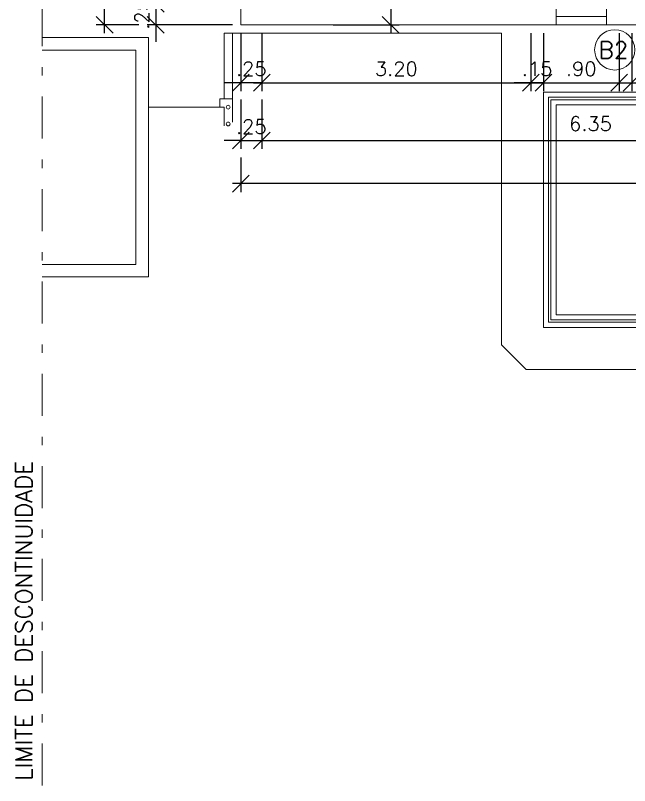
# Model space of a CAD drawing. Header units: millimetres. Extents: x 521 to 1055, y 261 to 520.
# Drawn here: x 597.63 to 604.94, y 277.91 to 287.08 of the extents above; entities that cross this region are included whole.
import ezdxf

# ---------------------------------------------------------------- set-up
doc = ezdxf.new("R2010")
doc.units = ezdxf.units.MM
doc.linetypes.add('CONTINU', pattern=[0])
doc.linetypes.add('DASHDOTX2', pattern=[2, 1, -0.5, 0, -0.5])
doc.layers.add('0.1', color=8, linetype='Continuous', lineweight=13)
doc.styles.add('ROMANS', font='romans')
doc.styles.get("Standard").update_dxf_attribs({"font": 'romans.shx'})
doc.dimstyles.new('Fares Eng - 50', dxfattribs={"dimscale": 2, "dimtxt": 0.085, "dimasz": 0.1, "dimexe": 0.05, "dimexo": 0.05, "dimgap": 0.04, "dimtad": 1, "dimzin": 4, "dimdsep": 46, "dimtxsty": 'ROMANS', "dimblk1": 'OBLIQUE', "dimblk2": 'OBLIQUE', "dimsah": 1, "dimcen": 0.05, "dimdle": 0.05, "dimclrd": 8, "dimclre": 8, "dimclrt": 8, "dimaunit": 1, "dimadec": 0, "dimazin": 0, "dimtfac": 1, "dimtix": 1, "dimtmove": 2, "dimatfit": 0, "dimldrblk": 'OPEN90', "dimfxl": 1, "dimtolj": 1, "dimtzin": 0, "dimarcsym": 0})

# ---------------------------------------------------------------- blocks, each defined once
blk = doc.blocks.new('_OBLIQUE')
at = {"color": 0, "linetype": 'ByBlock'}
blk.add_line((-0.5, -0.5), (0.5, 0.5), dxfattribs=at)
blk = doc.blocks.new('*D1283')
at = {"layer": '0.1', "color": 8, "linetype": 'CONTINU', "lineweight": -2, "transparency": 16777216}
for p, q in [((600.5614, 286.8645), (600.5614, 286.1768)), ((603.7614, 286.8645), (603.7614, 286.1768)), ((600.4614, 286.2768), (603.8614, 286.2768))]:
    blk.add_line(p, q, dxfattribs=at)
at = {"layer": 'DEFPOINTS', "color": 0, "linetype": 'CONTINU', "lineweight": -2, "transparency": 16777216}
for p in [(600.5614, 286.9645), (603.7614, 286.9645), (603.7614, 286.2768)]:
    blk.add_point(p, dxfattribs=at)
at = {"layer": '0.1', "color": 8, "linetype": 'CONTINU', "lineweight": -2, "transparency": 16777216, "xscale": 0.2, "yscale": 0.2, "zscale": 0.2, "rotation": 180}
blk.add_blockref('_OBLIQUE', (600.5614, 286.2768), dxfattribs=at)
at = {"layer": '0.1', "color": 8, "linetype": 'CONTINU', "lineweight": -2, "transparency": 16777216, "xscale": 0.2, "yscale": 0.2, "zscale": 0.2}
blk.add_blockref('_OBLIQUE', (603.7614, 286.2768), dxfattribs=at)
at = {"layer": '0.1', "color": 8, "linetype": 'CONTINU', "transparency": 16777216, "insert": (602.1614, 286.4418), "char_height": 0.17, "attachment_point": 5, "style": 'ROMANS'}
blk.add_mtext('\\A1;3.20', dxfattribs=at)
blk = doc.blocks.new('_Open90')
at = {"color": 0, "linetype": 'ByBlock', "lineweight": -2}
for p, q in [((-0.5, 0.5), (0, 0)), ((0, 0), (-1, 0)), ((0, 0), (-0.5, -0.5))]:
    blk.add_line(p, q, dxfattribs=at)
blk = doc.blocks.new('*D1284')
at = {"layer": '0.1', "color": 8, "linetype": 'CONTINU', "lineweight": -2, "transparency": 16777216}
for p, q in [((603.7614, 286.8645), (603.7614, 286.1768)), ((603.9114, 286.8645), (603.9114, 286.1768)), ((603.7614, 286.2768), (603.5614, 286.2768)), ((603.9114, 286.2768), (603.7614, 286.2768)), ((603.9114, 286.2768), (604.1114, 286.2768))]:
    blk.add_line(p, q, dxfattribs=at)
at = {"layer": 'DEFPOINTS', "color": 0, "linetype": 'CONTINU', "lineweight": -2, "transparency": 16777216}
for p in [(603.7614, 286.9645), (603.9114, 286.9645), (603.7614, 286.2768)]:
    blk.add_point(p, dxfattribs=at)
at = {"layer": '0.1', "color": 8, "linetype": 'CONTINU', "lineweight": -2, "transparency": 16777216, "xscale": 0.2, "yscale": 0.2, "zscale": 0.2}
blk.add_blockref('_OBLIQUE', (603.7614, 286.2768), dxfattribs=at)
at = {"layer": '0.1', "color": 8, "linetype": 'CONTINU', "lineweight": -2, "transparency": 16777216, "xscale": 0.2, "yscale": 0.2, "zscale": 0.2, "rotation": 180}
blk.add_blockref('_OBLIQUE', (603.9114, 286.2768), dxfattribs=at)
at = {"layer": '0.1', "color": 8, "linetype": 'CONTINU', "transparency": 16777216, "insert": (603.8364, 286.4418), "char_height": 0.17, "attachment_point": 5, "style": 'ROMANS'}
blk.add_mtext('\\A1;.15', dxfattribs=at)
blk = doc.blocks.new('*D1285')
at = {"layer": '0.1', "color": 8, "linetype": 'CONTINU', "lineweight": -2, "transparency": 16777216}
for p, q in [((600.3114, 286.8645), (600.3114, 286.1768)), ((600.5614, 286.8645), (600.5614, 286.1768)), ((600.3114, 286.2768), (600.1114, 286.2768)), ((600.5614, 286.2768), (600.3114, 286.2768)), ((600.5614, 286.2768), (600.7614, 286.2768))]:
    blk.add_line(p, q, dxfattribs=at)
at = {"layer": 'DEFPOINTS', "color": 0, "linetype": 'CONTINU', "lineweight": -2, "transparency": 16777216}
for p in [(600.3114, 286.9645), (600.5614, 286.9645), (600.3114, 286.2768)]:
    blk.add_point(p, dxfattribs=at)
at = {"layer": '0.1', "color": 8, "linetype": 'CONTINU', "lineweight": -2, "transparency": 16777216, "xscale": 0.2, "yscale": 0.2, "zscale": 0.2}
blk.add_blockref('_OBLIQUE', (600.3114, 286.2768), dxfattribs=at)
at = {"layer": '0.1', "color": 8, "linetype": 'CONTINU', "lineweight": -2, "transparency": 16777216, "xscale": 0.2, "yscale": 0.2, "zscale": 0.2, "rotation": 180}
blk.add_blockref('_OBLIQUE', (600.5614, 286.2768), dxfattribs=at)
at = {"layer": '0.1', "color": 8, "linetype": 'CONTINU', "transparency": 16777216, "insert": (600.4364, 286.4418), "char_height": 0.17, "attachment_point": 5, "style": 'ROMANS'}
blk.add_mtext('\\A1;.25', dxfattribs=at)
blk = doc.blocks.new('*D1286')
at = {"layer": '0.1', "color": 8, "linetype": 'CONTINU', "lineweight": -2, "transparency": 16777216}
for p, q in [((603.9114, 286.8645), (603.9114, 286.1768)), ((604.8114, 286.8645), (604.8114, 286.1768)), ((603.8114, 286.2768), (604.9114, 286.2768))]:
    blk.add_line(p, q, dxfattribs=at)
at = {"layer": 'DEFPOINTS', "color": 0, "linetype": 'CONTINU', "lineweight": -2, "transparency": 16777216}
for p in [(603.9114, 286.9645), (604.8114, 286.9645), (604.8114, 286.2768)]:
    blk.add_point(p, dxfattribs=at)
at = {"layer": '0.1', "color": 8, "linetype": 'CONTINU', "lineweight": -2, "transparency": 16777216, "xscale": 0.2, "yscale": 0.2, "zscale": 0.2, "rotation": 180}
blk.add_blockref('_OBLIQUE', (603.9114, 286.2768), dxfattribs=at)
at = {"layer": '0.1', "color": 8, "linetype": 'CONTINU', "lineweight": -2, "transparency": 16777216, "xscale": 0.2, "yscale": 0.2, "zscale": 0.2}
blk.add_blockref('_OBLIQUE', (604.8114, 286.2768), dxfattribs=at)
at = {"layer": '0.1', "color": 8, "linetype": 'CONTINU', "transparency": 16777216, "insert": (604.3614, 286.4418), "char_height": 0.17, "attachment_point": 5, "style": 'ROMANS'}
blk.add_mtext('\\A1;.90', dxfattribs=at)
blk = doc.blocks.new('*D1287')
at = {"layer": '0.1', "color": 8, "linetype": 'CONTINU', "lineweight": -2, "transparency": 16777216}
for p, q in [((604.9614, 286.8645), (604.9614, 286.1768)), ((605.8614, 286.8645), (605.8614, 286.1768)), ((604.8614, 286.2768), (605.9614, 286.2768))]:
    blk.add_line(p, q, dxfattribs=at)
at = {"layer": 'DEFPOINTS', "color": 0, "linetype": 'CONTINU', "lineweight": -2, "transparency": 16777216}
for p in [(604.9614, 286.9645), (605.8614, 286.9645), (605.8614, 286.2768)]:
    blk.add_point(p, dxfattribs=at)
at = {"layer": '0.1', "color": 8, "linetype": 'CONTINU', "lineweight": -2, "transparency": 16777216, "xscale": 0.2, "yscale": 0.2, "zscale": 0.2, "rotation": 180}
blk.add_blockref('_OBLIQUE', (604.9614, 286.2768), dxfattribs=at)
at = {"layer": '0.1', "color": 8, "linetype": 'CONTINU', "lineweight": -2, "transparency": 16777216, "xscale": 0.2, "yscale": 0.2, "zscale": 0.2}
blk.add_blockref('_OBLIQUE', (605.8614, 286.2768), dxfattribs=at)
at = {"layer": '0.1', "color": 8, "linetype": 'CONTINU', "transparency": 16777216, "insert": (605.4114, 286.4418), "char_height": 0.17, "attachment_point": 5, "style": 'ROMANS'}
blk.add_mtext('\\A1;.90', dxfattribs=at)
blk = doc.blocks.new('*D1296')
at = {"layer": '0.1', "color": 8, "linetype": 'CONTINU', "lineweight": -2, "transparency": 16777216}
for p, q in [((600.5614, 286.0768), (600.5614, 285.488)), ((606.9114, 286.0768), (606.9114, 285.488)), ((600.4614, 285.588), (607.0114, 285.588))]:
    blk.add_line(p, q, dxfattribs=at)
at = {"layer": 'DEFPOINTS', "color": 0, "linetype": 'CONTINU', "lineweight": -2, "transparency": 16777216}
for p in [(600.5614, 286.1768), (606.9114, 286.1768), (606.9114, 285.588)]:
    blk.add_point(p, dxfattribs=at)
at = {"layer": '0.1', "color": 8, "linetype": 'CONTINU', "lineweight": -2, "transparency": 16777216, "xscale": 0.2, "yscale": 0.2, "zscale": 0.2, "rotation": 180}
blk.add_blockref('_OBLIQUE', (600.5614, 285.588), dxfattribs=at)
at = {"layer": '0.1', "color": 8, "linetype": 'CONTINU', "lineweight": -2, "transparency": 16777216, "xscale": 0.2, "yscale": 0.2, "zscale": 0.2}
blk.add_blockref('_OBLIQUE', (606.9114, 285.588), dxfattribs=at)
at = {"layer": '0.1', "color": 8, "linetype": 'CONTINU', "transparency": 16777216, "insert": (604.4719, 285.788), "char_height": 0.17, "attachment_point": 5, "style": 'ROMANS'}
blk.add_mtext('\\A1;6.35', dxfattribs=at)
blk = doc.blocks.new('*D1297')
at = {"layer": '0.1', "color": 8, "linetype": 'CONTINU', "lineweight": -2, "transparency": 16777216}
for p, q in [((600.3114, 286.0768), (600.3114, 285.488)), ((600.5614, 286.0768), (600.5614, 285.488)), ((600.3114, 285.588), (600.1114, 285.588)), ((600.3114, 285.588), (600.5614, 285.588)), ((600.5614, 285.588), (600.7614, 285.588))]:
    blk.add_line(p, q, dxfattribs=at)
at = {"layer": 'DEFPOINTS', "color": 0, "linetype": 'CONTINU', "lineweight": -2, "transparency": 16777216}
for p in [(600.3114, 286.1768), (600.5614, 286.1768), (600.5614, 285.588)]:
    blk.add_point(p, dxfattribs=at)
at = {"layer": '0.1', "color": 8, "linetype": 'CONTINU', "lineweight": -2, "transparency": 16777216, "xscale": 0.2, "yscale": 0.2, "zscale": 0.2}
blk.add_blockref('_OBLIQUE', (600.3114, 285.588), dxfattribs=at)
at = {"layer": '0.1', "color": 8, "linetype": 'CONTINU', "lineweight": -2, "transparency": 16777216, "xscale": 0.2, "yscale": 0.2, "zscale": 0.2, "rotation": 180}
blk.add_blockref('_OBLIQUE', (600.5614, 285.588), dxfattribs=at)
at = {"layer": '0.1', "color": 8, "linetype": 'CONTINU', "transparency": 16777216, "insert": (600.4364, 285.753), "char_height": 0.17, "attachment_point": 5, "style": 'ROMANS'}
blk.add_mtext('\\A1;.25', dxfattribs=at)
blk = doc.blocks.new('*D1587')
at = {"layer": '0.1', "color": 8, "linetype": 'CONTINU', "lineweight": -2, "transparency": 16777216}
for p, q in [((600.3114, 285.388), (600.3114, 284.9754)), ((616.3114, 285.3895), (616.3114, 284.9754)), ((616.4114, 285.0754), (600.2114, 285.0754))]:
    blk.add_line(p, q, dxfattribs=at)
at = {"layer": 'DEFPOINTS', "color": 0, "linetype": 'CONTINU', "lineweight": -2, "transparency": 16777216}
for p in [(600.3114, 285.488), (616.3114, 285.4895), (600.3114, 285.0754)]:
    blk.add_point(p, dxfattribs=at)
at = {"layer": '0.1', "color": 8, "linetype": 'CONTINU', "lineweight": -2, "transparency": 16777216, "xscale": 0.2, "yscale": 0.2, "zscale": 0.2, "rotation": 180}
blk.add_blockref('_OBLIQUE', (600.3114, 285.0754), dxfattribs=at)
at = {"layer": '0.1', "color": 8, "linetype": 'CONTINU', "lineweight": -2, "transparency": 16777216, "xscale": 0.2, "yscale": 0.2, "zscale": 0.2}
blk.add_blockref('_OBLIQUE', (616.3114, 285.0754), dxfattribs=at)
at = {"layer": '0.1', "color": 8, "linetype": 'CONTINU', "transparency": 16777216, "insert": (608.3114, 285.2404), "char_height": 0.17, "attachment_point": 5, "style": 'ROMANS'}
blk.add_mtext('\\A1;16.00', dxfattribs=at)
blk = doc.blocks.new('*D1311')
at = {"layer": '0.1', "color": 8, "linetype": 'CONTINU', "lineweight": -2, "transparency": 16777216}
for p, q in [((599.2991, 287.2145), (599.2991, 287.4145)), ((600.2114, 287.2145), (599.1991, 287.2145)), ((599.2991, 287.2145), (599.2991, 286.9645)), ((600.2114, 286.9645), (599.1991, 286.9645)), ((599.2991, 286.9645), (599.2991, 286.7645))]:
    blk.add_line(p, q, dxfattribs=at)
at = {"layer": 'DEFPOINTS', "color": 0, "linetype": 'CONTINU', "lineweight": -2, "transparency": 16777216}
for p in [(600.3114, 287.2145), (599.2991, 286.9645), (600.3114, 286.9645)]:
    blk.add_point(p, dxfattribs=at)
at = {"layer": '0.1', "color": 8, "linetype": 'CONTINU', "lineweight": -2, "transparency": 16777216, "xscale": 0.2, "yscale": 0.2, "zscale": 0.2}
for p, rotation in [((599.2991, 287.2145), 270), ((599.2991, 286.9645), 90)]:
    blk.add_blockref('_OBLIQUE', p, dxfattribs=dict(at, rotation=rotation))
at = {"layer": '0.1', "color": 8, "linetype": 'CONTINU', "transparency": 16777216, "insert": (599.1341, 287.0895), "char_height": 0.17, "attachment_point": 5, "rotation": 90, "style": 'ROMANS'}
blk.add_mtext('\\A1;.25', dxfattribs=at)
blk = doc.blocks.new('*D1317')
at = {"layer": '0.1', "color": 8, "linetype": 'CONTINU', "lineweight": -2, "transparency": 16777216}
for p, q in [((598.6914, 286.8645), (598.6914, 337.0645)), ((599.0991, 336.9645), (598.5914, 336.9645)), ((599.0991, 286.9645), (598.5914, 286.9645))]:
    blk.add_line(p, q, dxfattribs=at)
at = {"layer": 'DEFPOINTS', "color": 0, "linetype": 'CONTINU', "lineweight": -2, "transparency": 16777216}
for p in [(598.6914, 336.9645), (599.1991, 336.9645), (599.1991, 286.9645)]:
    blk.add_point(p, dxfattribs=at)
at = {"layer": '0.1', "color": 8, "linetype": 'CONTINU', "lineweight": -2, "transparency": 16777216, "xscale": 0.2, "yscale": 0.2, "zscale": 0.2}
for p, rotation in [((598.6914, 336.9645), 90), ((598.6914, 286.9645), 270)]:
    blk.add_blockref('_OBLIQUE', p, dxfattribs=dict(at, rotation=rotation))
at = {"layer": '0.1', "color": 8, "linetype": 'CONTINU', "transparency": 16777216, "insert": (598.5264, 311.9645), "char_height": 0.17, "attachment_point": 5, "rotation": 90, "style": 'ROMANS'}
blk.add_mtext('\\A1;50.00', dxfattribs=at)
blk = doc.blocks.new('*D1594')
at = {"layer": '0.1', "color": 8, "linetype": 'CONTINU', "lineweight": -2, "transparency": 16777216}
for p, q in [((602.0943, 288.0645), (602.0943, 286.8645)), ((601.4114, 287.9645), (602.1943, 287.9645)), ((601.4114, 286.9645), (602.1943, 286.9645))]:
    blk.add_line(p, q, dxfattribs=at)
at = {"layer": 'DEFPOINTS', "color": 0, "linetype": 'CONTINU', "lineweight": -2, "transparency": 16777216}
for p in [(601.3114, 287.9645), (601.3114, 286.9645), (602.0943, 286.9645)]:
    blk.add_point(p, dxfattribs=at)
at = {"layer": '0.1', "color": 8, "linetype": 'CONTINU', "lineweight": -2, "transparency": 16777216, "xscale": 0.2, "yscale": 0.2, "zscale": 0.2}
for p, rotation in [((602.0943, 287.9645), 90), ((602.0943, 286.9645), 270)]:
    blk.add_blockref('_OBLIQUE', p, dxfattribs=dict(at, rotation=rotation))
at = {"layer": '0.1', "color": 8, "linetype": 'CONTINU', "transparency": 16777216, "insert": (601.9293, 287.4645), "char_height": 0.17, "attachment_point": 5, "rotation": 90, "style": 'ROMANS'}
blk.add_mtext('\\A1;1.00', dxfattribs=at)

msp = doc.modelspace()

# ---------------------------------------------------------------- linework, layer by layer
at = {"layer": '0.1', "color": 8, "linetype": 'DASHDOTX2', "ltscale": 0.5}
msp.add_line((597.94872, 277.91074), (597.94872, 340.92222), dxfattribs=at)
at = {"layer": '0.1', "color": 7}
for p, q in [((600.31144, 287.96448), (600.31144, 286.96448)), ((604.06144, 286.96448), (604.06144, 287.21448)), ((604.66144, 287.21448), (604.66144, 286.96448)), ((600.31144, 286.96448), (604.06144, 286.96448)), ((604.66144, 286.96448), (616.31144, 286.96448))]:
    msp.add_line(p, q, dxfattribs=at)
at = {"layer": '0.1', "color": 8, "linetype": 'CONTINU'}
for p, q in [((604.66144, 287.06448), (604.06144, 287.06448)), ((604.66144, 286.96448), (604.06144, 286.96448))]:
    msp.add_line(p, q, dxfattribs=at)
at = {"layer": '0.1', "color": 8}
for p, q in [((600.11144, 286.86448), (603.41144, 286.86448)), ((600.11144, 286.86448), (600.11144, 286.08519)), ((600.21144, 286.86448), (600.21144, 285.8059)), ((603.41144, 286.86448), (603.41144, 283.15737)), ((599.21144, 286.81286), (597.94872, 286.81286)), ((599.21144, 283.96448), (599.21144, 286.81286)), ((599.06144, 286.66286), (597.94872, 286.66286)), ((599.06144, 286.66286), (599.06144, 284.11448)), ((600.06144, 285.98519), (600.06144, 286.08519)), ((600.06144, 286.08519), (600.11144, 286.08519)), ((600.21144, 286.08519), (600.11144, 286.08519)), ((600.06144, 285.98519), (599.21144, 285.98519)), ((600.06144, 285.98519), (600.11144, 285.98519)), ((600.11144, 285.98519), (600.11144, 285.76448)), ((597.94872, 284.11448), (599.06144, 284.11448)), ((597.94872, 283.96448), (599.21144, 283.96448)), ((603.41144, 283.15737), (603.70434, 282.86448)), ((603.70434, 282.86448), (610.26144, 282.86448))]:
    msp.add_line(p, q, dxfattribs=at)
for points in [[(616.21144, 283.76448), (616.21144, 283.36448), (603.91144, 283.36448), (603.91144, 286.16448), (609.06144, 286.16448), (609.06144, 285.31448), (612.96144, 285.31448), (612.96144, 286.96448), (612.96144, 286.96448)], [(616.15144, 283.76448), (616.15144, 283.42448), (603.97144, 283.42448), (603.97144, 286.10448), (609.00144, 286.10448), (609.00144, 285.25448), (613.02144, 285.25448), (613.02144, 286.90448), (616.06144, 286.90448)], [(616.12144, 283.76448), (616.12144, 283.45448), (604.00144, 283.45448), (604.00144, 286.07448), (608.97144, 286.07448), (608.97144, 285.22448), (613.05144, 285.22448), (613.05144, 286.87448), (616.06144, 286.87448)], [(616.06144, 283.76448), (616.06144, 283.51448), (604.06144, 283.51448), (604.06144, 286.01448), (608.91144, 286.01448), (608.91144, 285.16448), (613.11144, 285.16448), (613.11144, 286.81448), (616.06144, 286.81448)]]:
    msp.add_lwpolyline(points, dxfattribs=at)
for centre, radius in [((604.75982, 286.66712), 0.23964), ((600.16144, 285.98519), 0.0225), ((600.16144, 285.78519), 0.0225)]:
    msp.add_circle(centre, radius, dxfattribs=at)

# ---------------------------------------------------------------- texts
msp.add_text('B2', height=0.2, dxfattribs=at).set_placement((604.56921, 286.56561))
msp.add_text('LIMITE DE DESCONTINUIDADE', height=0.2, rotation=90, dxfattribs=at).set_placement((597.82973, 277.96806))

# ---------------------------------------------------------------- dimensions: what is measured, and where the dimension line sits
at = {"layer": '0.1', "color": 8, "linetype": 'CONTINU'}
for base, p1, p2, picture, middle in [((598.69139, 336.96448), (599.19909, 286.96448), (599.19909, 336.96448), '*D1317', (598.52639, 311.96448)), ((602.09433, 286.96448), (601.31144, 287.96448), (601.31144, 286.96448), '*D1594', (601.92933, 287.46448)), ((599.29909, 286.96448), (600.31144, 287.21448), (600.31144, 286.96448), '*D1311', (599.13409, 287.08948))]:
    dim = msp.add_linear_dim(base=base, p1=p1, p2=p2, angle=90, dimstyle='Fares Eng - 50', dxfattribs=at)
    dim.commit()
    dim.dimension.update_dxf_attribs({"geometry": picture, "text_midpoint": middle})
for base, p1, p2, picture, middle in [((600.31144, 286.27684), (600.56144, 286.96448), (600.31144, 286.96448), '*D1285', (600.43644, 286.44184)), ((603.76144, 286.27684), (600.56144, 286.96448), (603.76144, 286.96448), '*D1283', (602.16144, 286.44184)), ((603.76144, 286.27684), (603.91144, 286.96448), (603.76144, 286.96448), '*D1284', (603.83644, 286.44184)), ((604.81144, 286.27684), (603.91144, 286.96448), (604.81144, 286.96448), '*D1286', (604.36144, 286.44184)), ((605.86144, 286.27684), (604.96144, 286.96448), (605.86144, 286.96448), '*D1287', (605.41144, 286.44184)), ((600.56144, 285.58798), (600.31144, 286.17684), (600.56144, 286.17684), '*D1297', (600.43644, 285.75298)), ((600.31144, 285.07542), (616.31144, 285.48948), (600.31144, 285.48798), '*D1587', (608.31144, 285.24042))]:
    dim = msp.add_linear_dim(base=base, p1=p1, p2=p2, dimstyle='Fares Eng - 50', dxfattribs=at)
    dim.commit()
    dim.dimension.update_dxf_attribs({"geometry": picture, "text_midpoint": middle})
dim = msp.add_linear_dim(base=(606.91144, 285.58798), p1=(600.56144, 286.17684), p2=(606.91144, 286.17684), dimstyle='Fares Eng - 50', dxfattribs=at)
dim.commit()
dim.dimension.update_dxf_attribs({"geometry": '*D1296', "text_midpoint": (604.47194, 285.78798), "dimtype": 160})

doc.saveas('drawing.dxf')
